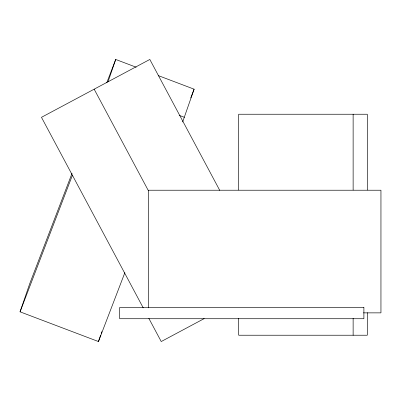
<?xml version="1.0" encoding="UTF-8"?>
<svg xmlns="http://www.w3.org/2000/svg" width="401" height="401" viewBox="0 0 401 401"><rect width="100%" height="100%" fill="white"/><g stroke="black" fill="none" stroke-linecap="round" stroke-linejoin="round"><path stroke-width="0.6" d="M124.871 272.645L98.456 341.547L20.05 311.823L29.729 283.677L72.05 173.317M108.044 81.734L115.709 59.453L136.185 67.218M98.456 341.547L100.671 335.096M101.278 333.336L101.884 331.582M182.64 121.994L194.109 89.177L158.42 75.649M106.751 82.812L115.709 59.453M20.05 311.823L72.441 175.182M190.751 97.939L194.109 89.177M204.209 318.589L161.227 341.547L148.836 318.354M363.441 312.865L380.95 312.865L380.95 190.224L148.37 190.224L148.37 307.863M179.167 115.328L184.43 117.323M219.728 190.34L149.824 59.453L41.468 117.323L143.232 307.858M94.165 89.177L148.44 190.796M367.301 189.989L367.301 114.24L238.68 114.24L238.68 189.989M367.301 312.69L367.301 335.226L238.68 335.226L238.68 318.324M353.131 114.24L353.131 189.989M353.131 318.324L353.131 335.226M363.892 307.437L119.698 307.437L119.698 318.725L363.892 318.725L363.892 307.437"/></g></svg>
